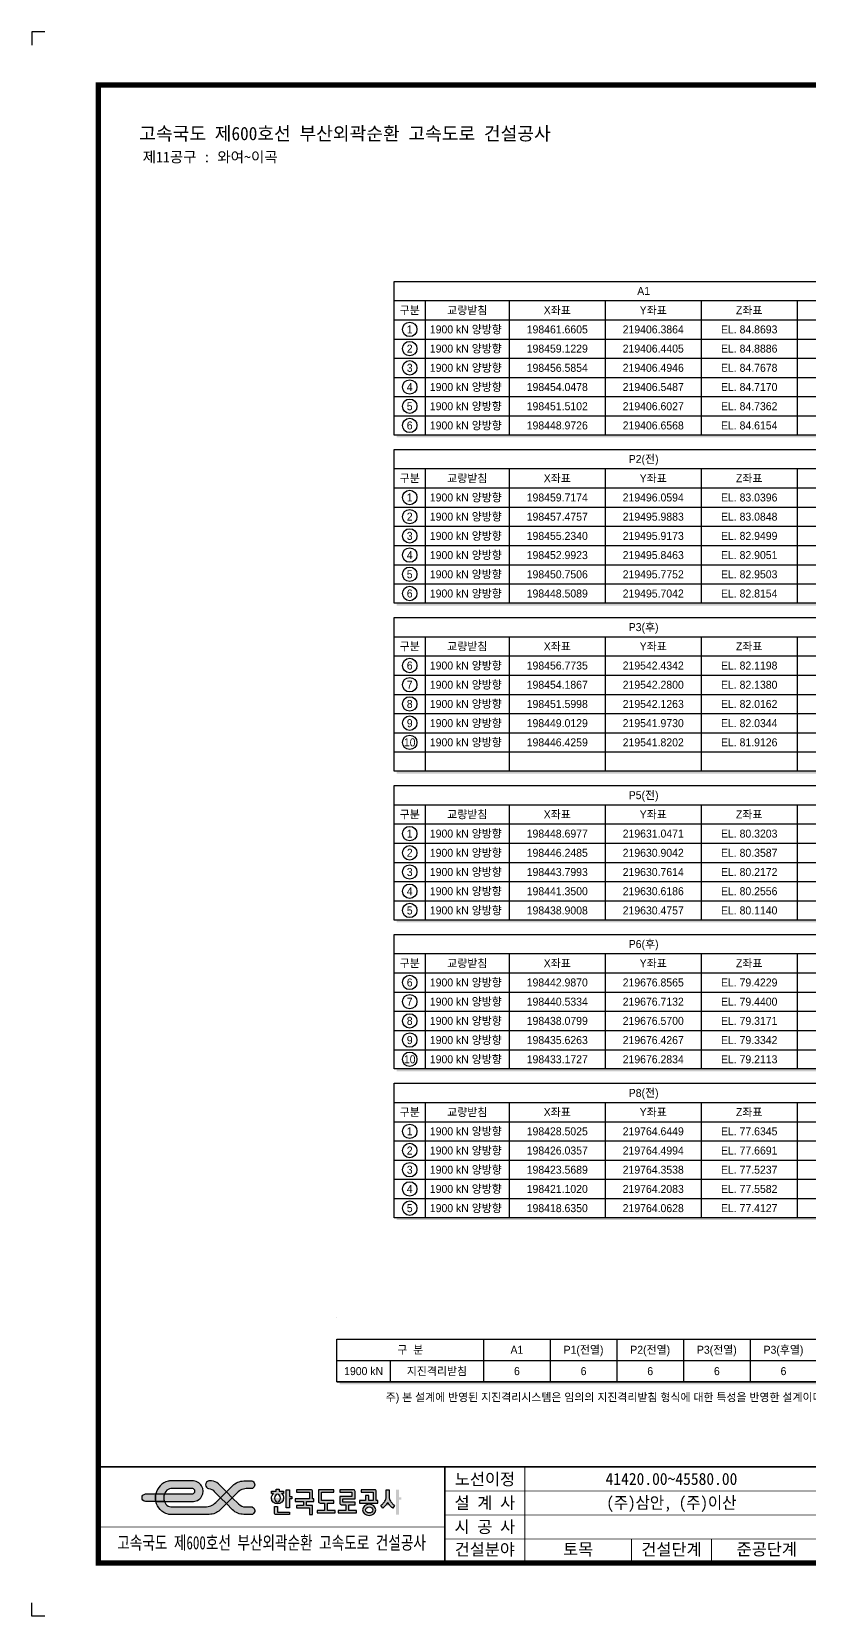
# Model space of a CAD drawing. Header units: feet. Extents: x 0 to 708085, y 0 to 237600.
# Drawn here: x 371685 to 488371, y 0 to 237600 of the extents above; entities that cross this region are included whole.
import ezdxf
from ezdxf.enums import TextEntityAlignment as Align

# ---------------------------------------------------------------- set-up
doc = ezdxf.new("R2010")
doc.units = ezdxf.units.FT
doc.header["$LTSCALE"] = 2200
doc.header["$MEASUREMENT"] = 0
doc.layers.get('0').update_dxf_attribs({"linetype": 'CONTINUOUS'})
for name, color, linetype in [('CS-TABL-LIN1', 4, 'CONTINUOUS'), ('CS-TABL-LIN2', 1, 'CONTINUOUS'), ('CS-TABL-TEX1', 6, 'CONTINUOUS'), ('CS-TABL-TEX2', 3, 'CONTINUOUS'), ('CX-BORD-LIN1', 4, 'CONTINUOUS'), ('CX-BORD-LIN2', 3, 'CONTINUOUS'), ('CX-BORD-TEX2', 7, 'CONTINUOUS'), ('CX-BORD-TEX3', 6, 'CONTINUOUS'), ('CX-MISC', 2, 'CONTINUOUS')]:
    doc.layers.add(name, color=color, linetype=linetype)
doc.styles.add('A_STANDARD', font='')
doc.styles.add('TB_TEXT', font='')
doc.styles.add('TB_WBTXT', font='')
doc.styles.add('TB_WMTXT', font='')
doc.styles.get('A_STANDARD').set_extended_font_data('Dotum')
doc.styles.get('TB_TEXT').set_extended_font_data('DotumChe')
doc.styles.get('TB_WBTXT').set_extended_font_data('Dotum')
doc.styles.get('TB_WMTXT').set_extended_font_data('DotumChe')

# ---------------------------------------------------------------- blocks, each defined once
blk = doc.blocks.new('CXGLOGO-EX흑백')
h = blk.add_hatch(color=256)
h.paths.add_polyline_path([(12.63, 2.93), (13.94, 2.93, 0.130785), (14.2, 3, 0.568608), (14.23, 5.18, 0.139223), (13.96, 5.26), (11.43, 5.26, 0.198912), (7.89, 3.79), (5.96, 1.87), (7.79, 0.04), (9.3, 1.55, -0.198912)])
h.paths.add_polyline_path([(5.96, -1.79), (4.13, 0.04), (2.64, -1.46, -0.198912), (-0.68, -2.83), (-11.36, -2.83, -0.149968), (-12.24, -2.56, -0.149163), (-13.39, -1.14), (-16.1, -1.14, 0.278403), (-12.27, -5.13, 0.065939), (-11.87, -5.18), (0.62, -5.18, 0.198912), (3.94, -3.81)])
h.paths.add_polyline_path([(-16.1, 1.21), (-19.37, 1.21, 0.888889), (-19.37, -1.14), (-16.1, -1.14, -0.111111)])
h.paths.add_polyline_path([(-11.36, 2.91), (-4.68, 2.91, -0.057559), (-4.56, 2.9, -0.792918), (-4.56, 1.23, -0.057559), (-4.68, 1.21), (-13.39, 1.21, 0.193915), (-13.39, -1.14), (-4.74, -1.14, 1.071754), (-4.74, 5.26), (-11.87, 5.26, 0.065939), (-12.27, 5.21, 0.278403), (-16.1, 1.21), (-13.39, 1.21, -0.149163), (-12.24, 2.64, -0.149968)])
h = blk.add_hatch(color=256)
h.paths.add_polyline_path([(3.49, 4.34, 0.198912), (1.27, 5.26), (0.48, 5.26, 0.833808), (0.38, 2.93, -0.177326), (2.18, 1.99), (4.13, 0.04), (5.96, 1.87)])
h.paths.add_polyline_path([(9.74, -1.92), (7.79, 0.04), (5.96, -1.79), (7.89, -3.71, 0.198912), (11.43, -5.18), (13.94, -5.18, 0.129219), (14.2, -5.12, 0.604319), (14.13, -2.89, 0.11379), (13.9, -2.83), (11.96, -2.83, -0.198912)])
h = blk.add_hatch(color=256)
h.paths.add_polyline_path([(5.96, 1.87), (4.13, 0.04), (5.96, -1.79), (7.79, 0.04)])
h.paths.add_polyline_path([(-13.39, 1.21), (-16.1, 1.21, 0.111111), (-16.1, -1.14), (-13.39, -1.14, -0.193915)])
h = blk.add_hatch(color=256)
edge = h.paths.add_edge_path()
edge.add_line((55.91, 2.5), (56.86, 2.5))
edge.add_line((56.86, 2.5), (56.86, 0.09))
edge.add_arc((58.53, 0.09), 1.68, 180, 195.4084)
edge.add_arc((58.47, 0.08), 1.62, 195.4084, 211.407)
edge.add_arc((62.73, 2.67), 6.6, 211.407, 220.8846)
edge.add_arc((62.66, 2.61), 6.51, 220.8846, 230.4986)
edge.add_line((58.52, -2.41), (57.95, -3.23))
edge.add_arc((62.64, 2.48), 7.39, 221.3708, 230.5683, ccw=False)
edge.add_arc((62.86, 2.67), 7.69, 212.5284, 221.3728, ccw=False)
edge.add_arc((49.9, 2.67), 7.69, 318.6272, 327.4716, ccw=False)
edge.add_arc((50.12, 2.48), 7.39, 309.4317, 318.6292, ccw=False)
edge.add_line((54.82, -3.23), (54.24, -2.41))
edge.add_arc((50.17, 2.55), 6.42, 309.4355, 319.1813)
edge.add_arc((49.96, 2.73), 6.69, 319.1787, 328.5297)
edge.add_arc((54.29, 0.07), 1.61, 328.5765, 344.6082)
edge.add_arc((54.23, 0.09), 1.67, 344.5729, 360.0187)
edge.add_line((55.91, 0.09), (55.91, 2.5))
edge = h.paths.add_edge_path()
edge.add_arc((22.07, -0.1), 1.77, 0.3447, 51.8065, ccw=False)
edge.add_arc((21.99, -0.04), 1.86, 268.639, 358.4888, ccw=False)
edge.add_arc((21.9, -0.04), 1.86, 181.4953, 271.3769, ccw=False)
edge.add_arc((21.82, -0.1), 1.77, 128.1945, 179.6543, ccw=False)
edge.add_line((20.72, 1.3), (20.04, 1.3))
edge.add_line((20.04, 1.3), (20.04, 2.11))
edge.add_line((20.04, 2.11), (21.47, 2.11))
edge.add_line((21.47, 2.11), (21.47, 2.75))
edge.add_line((21.47, 2.75), (22.42, 2.75))
edge.add_line((22.42, 2.75), (22.42, 2.11))
edge.add_line((22.42, 2.11), (23.84, 2.11))
edge.add_line((23.84, 2.11), (23.84, 1.3))
edge.add_line((23.84, 1.3), (23.17, 1.3))
h.paths.add_polyline_path([(60.66, 0.17), (60.66, -0.6), (59.94, -0.6), (59.94, -5.25), (58.99, -5.25), (58.99, 2.5), (59.94, 2.5), (59.94, 0.17)])
edge = h.paths.add_edge_path()
edge.add_line((48.07, 2.5), (48.07, 1.72))
edge.add_line((48.07, 1.72), (51.87, 1.72))
edge.add_line((51.87, 1.72), (51.87, -0.86))
edge.add_line((51.87, -0.86), (50.44, -0.86))
edge.add_line((50.44, -0.86), (50.44, 0.69))
edge.add_line((50.44, 0.69), (49.49, 0.69))
edge.add_line((49.49, 0.69), (49.49, -0.86))
edge.add_line((49.49, -0.86), (47.59, -0.86))
edge.add_line((47.59, -0.86), (47.59, -1.63))
edge.add_line((47.59, -1.63), (53.29, -1.63))
edge.add_line((53.29, -1.63), (53.29, -0.86))
edge.add_line((53.29, -0.86), (52.82, -0.86))
edge.add_line((52.82, -0.86), (52.82, 1.98))
edge.add_arc((52.27, 1.98), 0.549, 360, 400.6008)
edge.add_arc((52.34, 2.04), 0.455, 40.6008, 89.6611)
edge.add_line((52.34, 2.5), (48.07, 2.5))
edge = h.paths.add_edge_path()
edge.add_line((41.42, 2.5), (41.42, 1.72))
edge.add_line((41.42, 1.72), (45.22, 1.72))
edge.add_line((45.22, 1.72), (45.22, 0.43))
edge.add_line((45.22, 0.43), (41.42, 0.43))
edge.add_line((41.42, 0.43), (41.42, -1.63))
edge.add_arc((41.97, -1.63), 0.549, 180, 220.6008)
edge.add_arc((41.9, -1.7), 0.455, 220.6008, 269.6611)
edge.add_line((41.89, -2.15), (43.32, -2.15))
edge.add_line((43.32, -2.15), (43.32, -3.96))
edge.add_line((43.32, -3.96), (40.94, -3.96))
edge.add_line((40.94, -3.96), (40.94, -4.73))
edge.add_line((40.94, -4.73), (46.64, -4.73))
edge.add_line((46.64, -4.73), (46.64, -3.96))
edge.add_line((46.64, -3.96), (44.27, -3.96))
edge.add_line((44.27, -3.96), (44.27, -2.15))
edge.add_line((44.27, -2.15), (46.17, -2.15))
edge.add_line((46.17, -2.15), (46.17, -1.38))
edge.add_line((46.17, -1.38), (42.37, -1.38))
edge.add_line((42.37, -1.38), (42.37, -0.34))
edge.add_line((42.37, -0.34), (46.17, -0.34))
edge.add_line((46.17, -0.34), (46.17, 1.98))
edge.add_arc((45.62, 1.98), 0.549, 360, 400.6008)
edge.add_arc((45.69, 2.04), 0.455, 40.6008, 89.6611)
edge.add_line((45.69, 2.5), (41.42, 2.5))
edge = h.paths.add_edge_path()
edge.add_line((39.52, 2.5), (34.77, 2.5))
edge.add_line((34.77, 2.5), (34.77, -1.12))
edge.add_arc((35.32, -1.12), 0.549, 180, 220.6008)
edge.add_arc((35.25, -1.18), 0.455, 220.6008, 269.6611)
edge.add_line((35.24, -1.63), (36.67, -1.63))
edge.add_line((36.67, -1.63), (36.67, -3.96))
edge.add_line((36.67, -3.96), (34.29, -3.96))
edge.add_line((34.29, -3.96), (34.29, -4.73))
edge.add_line((34.29, -4.73), (39.99, -4.73))
edge.add_line((39.99, -4.73), (39.99, -3.96))
edge.add_line((39.99, -3.96), (37.62, -3.96))
edge.add_line((37.62, -3.96), (37.62, -1.63))
edge.add_line((37.62, -1.63), (39.52, -1.63))
edge.add_line((39.52, -1.63), (39.52, -0.86))
edge.add_line((39.52, -0.86), (35.72, -0.86))
edge.add_line((35.72, -0.86), (35.72, 1.72))
edge.add_line((35.72, 1.72), (39.52, 1.72))
edge.add_line((39.52, 1.72), (39.52, 2.5))
edge = h.paths.add_edge_path()
edge.add_line((31.92, -5.25), (32.87, -5.25))
edge.add_line((32.87, -5.25), (32.87, -2.41))
edge.add_line((32.87, -2.41), (30.97, -2.41))
edge.add_line((30.97, -2.41), (30.97, -1.12))
edge.add_line((30.97, -1.12), (33.34, -1.12))
edge.add_line((33.34, -1.12), (33.34, -0.34))
edge.add_line((33.34, -0.34), (32.87, -0.34))
edge.add_line((32.87, -0.34), (32.87, 1.98))
edge.add_arc((32.32, 1.98), 0.549, 360, 400.6008)
edge.add_arc((32.39, 2.04), 0.455, 40.6008, 89.6611)
edge.add_line((32.39, 2.5), (27.88, 2.5))
edge.add_line((27.88, 2.5), (27.88, 1.72))
edge.add_line((27.88, 1.72), (31.92, 1.72))
edge.add_line((31.92, 1.72), (31.92, -0.34))
edge.add_line((31.92, -0.34), (27.41, -0.34))
edge.add_line((27.41, -0.34), (27.41, -1.12))
edge.add_line((27.41, -1.12), (30.02, -1.12))
edge.add_line((30.02, -1.12), (30.02, -2.41))
edge.add_line((30.02, -2.41), (27.88, -2.41))
edge.add_line((27.88, -2.41), (27.88, -3.18))
edge.add_line((27.88, -3.18), (31.92, -3.18))
edge.add_line((31.92, -3.18), (31.92, -5.25))
edge = h.paths.add_edge_path()
edge.add_line((25.74, -5.25), (21.47, -5.25))
edge.add_arc((21.47, -4.8), 0.449, 220.2619, 270, ccw=False)
edge.add_arc((21.55, -4.73), 0.558, 180.3389, 220.2619, ccw=False)
edge.add_arc((195.56, -3.7), 174.57, 179.6611, 180.3389, ccw=False)
edge.add_line((20.99, -2.67), (21.94, -2.67))
edge.add_line((21.94, -2.67), (21.94, -4.47))
edge.add_line((21.94, -4.47), (25.74, -4.47))
edge.add_line((25.74, -4.47), (25.74, -5.25))
edge = h.paths.add_edge_path(flags=16)
edge.add_ellipse((50.6, -3.77), major_axis=(-1.11, 0), ratio=0.86651, start_angle=0, end_angle=360)
edge = h.paths.add_edge_path()
edge.add_ellipse((50.6, -3.77), major_axis=(2.06, 0), ratio=0.842916, start_angle=0, end_angle=360, ccw=False)
h.paths.add_polyline_path([(26.46, 0.43), (26.46, -0.34), (25.74, -0.34), (25.74, -3.18), (24.67, -3.18), (24.67, 2.5), (25.74, 2.5), (25.74, 0.43)])
edge = h.paths.add_edge_path(flags=16)
edge.add_ellipse((21.94, -0.09), major_axis=(0, 1.22), ratio=0.776497, start_angle=0, end_angle=360, ccw=False)
for points in [[(-11.36, 2.91, 0.149968), (-12.24, 2.64, 0.149163), (-13.39, 1.21, 0.193915), (-13.39, -1.14), (-4.74, -1.14, 1.071754), (-4.74, 5.26), (-11.87, 5.26, 0.065939), (-12.27, 5.21, 0.278403), (-16.1, 1.21), (-13.39, 1.21), (-4.68, 1.21, 0.057559), (-4.56, 1.23, 0.792918), (-4.56, 2.9, 0.057559), (-4.68, 2.91), (-11.36, 2.91)], [(0.38, 2.93, -0.177326), (2.18, 1.99), (4.13, 0.04), (5.96, 1.87), (3.49, 4.34, 0.198912), (1.27, 5.26), (0.48, 5.26, 0.87142), (0.48, 2.91)], [(23.17, 1.3, -0.228396), (23.84, -0.09, -0.413446), (21.94, -1.89, -0.413609), (20.04, -0.09, -0.228387), (20.72, 1.3), (20.04, 1.3), (20.04, 2.11), (21.47, 2.11), (21.47, 2.75), (22.42, 2.75), (22.42, 2.11), (23.84, 2.11), (23.84, 1.3), (23.17, 1.3)], [(31.92, -5.25), (32.87, -5.25), (32.87, -2.41), (30.97, -2.41), (30.97, -1.12), (33.34, -1.12), (33.34, -0.34), (32.87, -0.34), (32.87, 1.98, 0.179031), (32.74, 2.34, 0.217397), (32.39, 2.5), (27.88, 2.5), (27.88, 1.72), (31.92, 1.72), (31.92, -0.34), (27.41, -0.34), (27.41, -1.12), (30.02, -1.12), (30.02, -2.41), (27.88, -2.41), (27.88, -3.18), (31.92, -3.18), (31.92, -5.25)], [(39.52, 2.5), (34.77, 2.5), (34.77, -1.12, 0.179031), (34.9, -1.48, 0.217397), (35.24, -1.63), (36.67, -1.63), (36.67, -3.96), (34.29, -3.96), (34.29, -4.73), (39.99, -4.73), (39.99, -3.96), (37.62, -3.96), (37.62, -1.63), (39.52, -1.63), (39.52, -0.86), (35.72, -0.86), (35.72, 1.72), (39.52, 1.72), (39.52, 2.5)], [(41.42, 2.5), (41.42, 1.72), (45.22, 1.72), (45.22, 0.43), (41.42, 0.43), (41.42, -1.63, 0.179031), (41.55, -1.99, 0.217397), (41.89, -2.15), (43.32, -2.15), (43.32, -3.96), (40.94, -3.96), (40.94, -4.73), (46.64, -4.73), (46.64, -3.96), (44.27, -3.96), (44.27, -2.15), (46.17, -2.15), (46.17, -1.38), (42.37, -1.38), (42.37, -0.34), (46.17, -0.34), (46.17, 1.98, 0.179031), (46.04, 2.34, 0.217397), (45.69, 2.5), (41.42, 2.5)], [(48.07, 2.5), (48.07, 1.72), (51.87, 1.72), (51.87, -0.86), (50.44, -0.86), (50.44, 0.69), (49.49, 0.69), (49.49, -0.86), (47.59, -0.86), (47.59, -1.63), (53.29, -1.63), (53.29, -0.86), (52.82, -0.86), (52.82, 1.98, 0.179031), (52.69, 2.34, 0.217397), (52.34, 2.5), (48.07, 2.5)], [(55.91, 2.5), (56.86, 2.5), (56.86, 0.09, 0.067333), (56.92, -0.35, 0.069921), (57.09, -0.77, 0.041378), (57.74, -1.65, 0.041974), (58.52, -2.41), (57.95, -3.23, -0.040153), (57.09, -2.41, -0.03861), (56.38, -1.46, -0.03861), (55.67, -2.41, -0.040153), (54.82, -3.23), (54.24, -2.41, 0.042549), (55.02, -1.65, 0.040824), (55.67, -0.77, 0.070066), (55.85, -0.35, 0.067497), (55.91, 0.09), (55.91, 2.5)], [(25.74, -5.25), (21.47, -5.25, -0.220496), (21.13, -5.09, -0.175981), (20.99, -4.73, -0.002958), (20.99, -2.67), (21.94, -2.67), (21.94, -4.47), (25.74, -4.47), (25.74, -5.25)]]:
    blk.add_lwpolyline(points, format="xyb")
for points in [[(14.2, 3, -0.130785), (13.94, 2.93), (12.63, 2.93, 0.198912), (9.3, 1.55), (7.79, 0.04), (5.96, 1.87), (7.89, 3.79, -0.198912), (11.43, 5.26), (13.96, 5.26, -0.139223), (14.23, 5.18, -0.568608)], [(-19.37, -1.14, -0.888889), (-19.37, 1.21), (-16.1, 1.21, 0.111111), (-16.1, -1.14)], [(-16.1, 1.21), (-13.39, 1.21, 0.193915), (-13.39, -1.14), (-16.1, -1.14, -0.111111)], [(5.96, -1.79), (3.94, -3.81, -0.198912), (0.62, -5.18), (-11.87, -5.18, -0.065939), (-12.27, -5.13, -0.278403), (-16.1, -1.14), (-13.39, -1.14, 0.149163), (-12.24, -2.56, 0.149968), (-11.36, -2.83), (-0.68, -2.83, 0.198912), (2.64, -1.46), (4.13, 0.04)], [(7.79, 0.04), (9.74, -1.92, 0.198912), (11.96, -2.83), (13.9, -2.83, -0.11379), (14.13, -2.89, -0.604319), (14.2, -5.12, -0.129219), (13.94, -5.18), (11.43, -5.18, -0.198912), (7.89, -3.71), (5.96, -1.79)]]:
    blk.add_lwpolyline(points, format="xyb", close=True)
blk.add_lwpolyline([(5.96, 1.87), (7.79, 0.04), (5.96, -1.79), (4.13, 0.04), (5.96, 1.87)])
blk.add_lwpolyline([(26.46, 0.43), (26.46, -0.34), (25.74, -0.34), (25.74, -3.18), (24.67, -3.18), (24.67, 2.5), (25.74, 2.5), (25.74, 0.43)], close=True)
at = {"extrusion": (0, 0, -1)}
blk.add_ellipse((21.94, -0.09), major_axis=(0, 1.22), ratio=0.776497, start_param=3.141593, end_param=9.424778, dxfattribs=at)
blk.add_ellipse((50.6, -3.77), major_axis=(2.06, 0), ratio=0.842916, dxfattribs=at)
blk.add_ellipse((50.6, -3.77), major_axis=(-1.11, 0), ratio=0.86651)
blk = doc.blocks.new('CXBLKA1-KHCA-1')
at = {"layer": 'CX-BORD-LIN1', "const_width": 2}
blk.add_lwpolyline([(796, 0), (0, 0), (0, 554), (796, 554)], close=True, dxfattribs=at)
at = {"layer": 'CX-BORD-LIN1'}
for points, const_width in [([(796, 36), (0, 36)], 0.6), ([(130, 0), (130, 36)], 0.6), ([(160, 0), (160, 36)], 0.3)]:
    blk.add_lwpolyline(points, dxfattribs=dict(at, const_width=const_width))
at = {"layer": 'CX-BORD-LIN2', "const_width": 0.3}
for points in [[(270, 27), (130, 27)], [(270, 18), (130, 18)], [(130, 13.5), (0, 13.5)], [(270, 9), (130, 9)], [(200, 0), (200, 9)], [(230, 0), (230, 9)]]:
    blk.add_lwpolyline(points, dxfattribs=at)
at = {"layer": 'CX-MISC'}
for points in [[(-20, 574), (-25, 574), (-25, 569)], [(-20, -20), (-25, -20), (-25, -15)]]:
    blk.add_lwpolyline(points, dxfattribs=at)
at = {"layer": 'CX-MISC', "xscale": 1.2, "yscale": 1.2}
blk.add_blockref('CXGLOGO-EX흑백', (40.89, 24.42), dxfattribs=at)
at = {"layer": 'CX-BORD-LIN1', "style": 'TB_TEXT'}
for tag, height, p in [('TR_RNUM5', 3, (285.11, 32.64)), ('TR_RDAT5', 3.5, (317.5, 33)), ('TR_DGN5', 3.5, (451.12, 33)), ('TR_CHK5', 3.5, (491.12, 33)), ('TR_APP5', 3.5, (531.12, 33)), ('TR_RNUM4', 3, (285.11, 26.64)), ('TR_RDAT4', 3.5, (317.5, 27)), ('TR_DGN4', 3.5, (451.12, 27)), ('TR_CHK4', 3.5, (491.12, 27)), ('TR_APP4', 3.5, (531.12, 27)), ('TR_RNUM3', 3, (285.11, 20.64)), ('TR_RDAT3', 3.5, (317.5, 21)), ('TR_DGN3', 3.5, (451.12, 21)), ('TR_CHK3', 3.5, (491.12, 21)), ('TR_APP3', 3.5, (531.12, 21)), ('TR_RNUM2', 3, (285.11, 14.64)), ('TR_RDAT2', 3.5, (317.5, 15)), ('TR_DGN2', 3.5, (451.12, 15)), ('TR_CHK2', 3.5, (491.12, 15)), ('TR_APP2', 3.5, (531.12, 15)), ('TR_RNUM1', 3, (285.11, 8.64)), ('TR_RDAT1', 3.5, (317.5, 9)), ('TR_DGN1', 3.5, (451.12, 9)), ('TR_CHK1', 3.5, (491.12, 9)), ('TR_APP1', 3.5, (531.12, 9))]:
    blk.add_attdef(tag, text='', height=height, dxfattribs=at).set_placement(p, align=Align.MIDDLE_CENTER)
for tag, p in [('TR_RCON5', (342.3, 33)), ('TR_RCON4', (342.3, 27)), ('TR_RCON3', (342.3, 21)), ('TR_RCON2', (342.3, 15)), ('TR_RCON1', (342.3, 9))]:
    blk.add_attdef(tag, text='', height=3.5, dxfattribs=at).set_placement(p, align=Align.MIDDLE_LEFT)
at = {"layer": 'CX-BORD-LIN2', "style": 'TB_TEXT'}
blk.add_attdef('TD_VERSION', text='', height=3, rotation=90, dxfattribs=at).set_placement((800.5, 48.01), align=Align.MIDDLE_CENTER)
at = {"layer": 'CX-BORD-TEX2', "style": 'TB_WMTXT'}
for tag, height, p in [('TB_CNAME', 5, (15.34, 531.83)), ('TB_CSCOP', 4, (16.63, 523.83))]:
    blk.add_attdef(tag, text='', height=height, dxfattribs=at).set_placement(p, align=Align.BOTTOM_LEFT)
at = {"layer": 'CX-BORD-TEX2', "style": 'TB_WBTXT'}
for tag, height, p in [('TB_MTITIL', 10, (398, 533.33)), ('TB_STITL', 7, (398, 518.33))]:
    blk.add_attdef(tag, text='', height=height, dxfattribs=at).set_placement(p, align=Align.MIDDLE_CENTER)
at = {"layer": 'CX-BORD-TEX3', "style": 'TB_TEXT'}
for s, p in [('노선이정', (145.03, 31.46)), ('설 계 사', (145, 22.59)), ('시 공 사', (145, 13.59)), ('건설분야', (145, 5.13)), ('건설단계', (215, 5.13))]:
    blk.add_text(s, height=4.5, dxfattribs=at).set_placement(p, align=Align.MIDDLE)
for tag, height, p in [('TD_LNDST', 4.5, (215, 31.5)), ('TD_DSECT', 4.5, (605.5, 31.5)), ('TD_DDIST', 4.5, (654.5, 31.5)), ('TD_DNAME_TOP', 4.5, (755, 27.96)), ('TD_CSECT', 4.5, (605.5, 22.5)), ('TD_CDIST', 4.5, (654.5, 22.5)), ('TD_DNAME_MAIN', 4.5, (755, 21.47)), ('TD_CCOMP', 4.5, (215, 13.59)), ('TD_HSCAL', 4.5, (620.88, 13.75)), ('TD_VSCAL', 4.5, (656.86, 13.75)), ('TD_DNAME_BOT', 3, (755, 15.25)), ('TD_FIELD', 4.5, (180, 5.13)), ('TD_CSTEP', 4.5, (250.74, 5.13)), ('TD_DWGCODE', 4.5, (637, 4.79)), ('TD_DWGNO', 4.5, (755, 5))]:
    blk.add_attdef(tag, text='', height=height, dxfattribs=at).set_placement(p, align=Align.MIDDLE_CENTER)
for tag, height, width, p in [('TD_DCOMP', 4.5, 0.95, (215, 22.59)), ('TD_CNAME', 5, 0.78, (65, 7.6))]:
    blk.add_attdef(tag, text='', height=height, dxfattribs=dict(at, width=width)).set_placement(p, align=Align.MIDDLE_CENTER)

msp = doc.modelspace()

# ---------------------------------------------------------------- linework, layer by layer
at = {"layer": 'CS-TABL-LIN1'}
for points in [[(426070, 200161), (650710, 200161), (650710, 177121), (426070, 177121)], [(426070, 174961), (650710, 174961), (650710, 151921), (426070, 151921)], [(426070, 149761), (650710, 149761), (650710, 126721), (426070, 126721)], [(426070, 124561), (650710, 124561), (650710, 104401), (426070, 104401)], [(426070, 102241), (650710, 102241), (650710, 82081), (426070, 82081)], [(426070, 79921), (650710, 79921), (650710, 59761), (426070, 59761)], [(417494, 41567), (619494, 41567), (619494, 35167), (417494, 35167)]]:
    msp.add_lwpolyline(points, close=True, dxfattribs=at)
for points in [[(426430, 177121), (651070, 177121), (426430, 176761), (651070, 176761)], [(426430, 151921), (651070, 151921), (426430, 151561), (651070, 151561)], [(426430, 126721), (651070, 126721), (426430, 126361), (651070, 126361)], [(426430, 104401), (651070, 104401), (426430, 104041), (651070, 104041)], [(426430, 82081), (651070, 82081), (426430, 81721), (651070, 81721)], [(426430, 59761), (651070, 59761), (426430, 59401), (651070, 59401)], [(417894, 35167), (619894, 35167), (417894, 34767), (619894, 34767)]]:
    msp.add_solid(points, dxfattribs=at)
at = {"layer": 'CS-TABL-LIN2'}
for p, q in [((430750, 200161), (430750, 200161)), ((443350, 200161), (443350, 200161)), ((457750, 200161), (457750, 200161)), ((472150, 200161), (472150, 200161)), ((486550, 200161), (486550, 200161)), ((426070, 197281), (650710, 197281)), ((430750, 197281), (430750, 178081)), ((430750, 197281), (430750, 177121)), ((443350, 197281), (443350, 177121)), ((457750, 197281), (457750, 177121)), ((472150, 197281), (472150, 177121)), ((486550, 197281), (486550, 177121)), ((426070, 194401), (650710, 194401)), ((426070, 191521), (650710, 191521)), ((426070, 188641), (650710, 188641)), ((426070, 185761), (650710, 185761)), ((426070, 182881), (650710, 182881)), ((426070, 180001), (650710, 180001)), ((430750, 174961), (430750, 174961)), ((443350, 174961), (443350, 174961)), ((457750, 174961), (457750, 174961)), ((472150, 174961), (472150, 174961)), ((486550, 174961), (486550, 174961)), ((426070, 172081), (650710, 172081)), ((430750, 172081), (430750, 151921)), ((443350, 172081), (443350, 151921)), ((457750, 172081), (457750, 151921)), ((472150, 172081), (472150, 151921)), ((486550, 172081), (486550, 151921)), ((426070, 169201), (650710, 169201)), ((426070, 166321), (650710, 166321)), ((426070, 163441), (650710, 163441)), ((426070, 160561), (650710, 160561)), ((426070, 157681), (650710, 157681)), ((426070, 154801), (650710, 154801)), ((430750, 149761), (430750, 149761)), ((443350, 149761), (443350, 149761)), ((457750, 149761), (457750, 149761)), ((472150, 149761), (472150, 149761)), ((486550, 149761), (486550, 149761)), ((426070, 146881), (650710, 146881)), ((430750, 146881), (430750, 126721)), ((443350, 146881), (443350, 126721)), ((457750, 146881), (457750, 126721)), ((472150, 146881), (472150, 126721)), ((486550, 146881), (486550, 126721)), ((426070, 144001), (650710, 144001)), ((426070, 141121), (650710, 141121)), ((426070, 138241), (650710, 138241)), ((426070, 135361), (650710, 135361)), ((426070, 132481), (650710, 132481)), ((426070, 129601), (650710, 129601)), ((430750, 124561), (430750, 124561)), ((443350, 124561), (443350, 124561)), ((457750, 124561), (457750, 124561)), ((472150, 124561), (472150, 124561)), ((486550, 124561), (486550, 124561)), ((426070, 121681), (650710, 121681)), ((430750, 121681), (430750, 104401)), ((443350, 121681), (443350, 104401)), ((457750, 121681), (457750, 104401)), ((472150, 121681), (472150, 104401)), ((486550, 121681), (486550, 104401)), ((426070, 118801), (650710, 118801)), ((426070, 115921), (650710, 115921)), ((426070, 113041), (650710, 113041)), ((426070, 110161), (650710, 110161)), ((426070, 107281), (650710, 107281)), ((430750, 102241), (430750, 102241)), ((443350, 102241), (443350, 102241)), ((457750, 102241), (457750, 102241)), ((472150, 102241), (472150, 102241)), ((486550, 102241), (486550, 102241)), ((426070, 99361), (650710, 99361)), ((430750, 99361), (430750, 82081)), ((443350, 99361), (443350, 82081)), ((457750, 99361), (457750, 82081)), ((472150, 99361), (472150, 82081)), ((486550, 99361), (486550, 82081)), ((426070, 96481), (650710, 96481)), ((426070, 93601), (650710, 93601)), ((426070, 90721), (650710, 90721)), ((426070, 87841), (650710, 87841)), ((426070, 84961), (650710, 84961)), ((430750, 79921), (430750, 79921)), ((443350, 79921), (443350, 79921)), ((457750, 79921), (457750, 79921)), ((472150, 79921), (472150, 79921)), ((486550, 79921), (486550, 79921)), ((426070, 77041), (650710, 77041)), ((430750, 77041), (430750, 59761)), ((443350, 77041), (443350, 59761)), ((457750, 77041), (457750, 59761)), ((472150, 77041), (472150, 59761)), ((486550, 77041), (486550, 59761)), ((426070, 74161), (650710, 74161)), ((426070, 71281), (650710, 71281)), ((426070, 68401), (650710, 68401)), ((426070, 65521), (650710, 65521)), ((426070, 62641), (650710, 62641)), ((417494, 44767), (417494, 44767)), ((417494, 41567), (417494, 41567)), ((417494, 41567), (417494, 41567)), ((425494, 41567), (425494, 41567)), ((439494, 41567), (439494, 35167)), ((449494, 41567), (449494, 35167)), ((459494, 41567), (459494, 35167)), ((469494, 41567), (469494, 35167)), ((479494, 41567), (479494, 35167)), ((417494, 38367), (417494, 38367)), ((417494, 38367), (417494, 38367)), ((417494, 38367), (619494, 38367)), ((425494, 38367), (619494, 38367)), ((425494, 38367), (425494, 35167)), ((417494, 35167), (417494, 35167)), ((417494, 35167), (417494, 35167)), ((417494, 35167), (619494, 35167)), ((417494, 35167), (417494, 35167)), ((425494, 35167), (619494, 35167))]:
    msp.add_line(p, q, dxfattribs=at)
at = {"layer": 'CS-TABL-TEX1'}
for centre in [(428410, 192961), (428410, 190081), (428410, 187201), (428410, 184321), (428410, 181441), (428410, 178561), (428410, 167761), (428410, 164881), (428410, 162001), (428410, 159121), (428410, 156241), (428410, 153361), (428410, 142561), (428410, 139681), (428410, 136801), (428410, 133921), (428410, 131041), (428410, 117361), (428410, 114481), (428410, 111601), (428410, 108721), (428410, 105841), (428410, 95041), (428410, 92161), (428410, 89281), (428410, 86401), (428410, 83521), (428410, 72721), (428410, 69841), (428410, 66961), (428410, 64081), (428410, 61201)]:
    msp.add_circle(centre, 1080, dxfattribs=at)

# ---------------------------------------------------------------- block references
at = {"layer": 'CX-MISC'}
ref = msp.add_blockref('CXBLKA1-KHCA-1', (381685, 8000), dxfattribs=dict(at, xscale=400, yscale=400, zscale=400))
ref.add_attrib('TB_CNAME', '고속국도 제600호선 부산외곽순환 고속도로 건설공사', dxfattribs={"layer": 'CX-BORD-TEX2', "height": 2000, "style": 'TB_WMTXT'}).set_placement((387823, 220733), align=Align.BOTTOM_LEFT)
ref.add_attrib('TB_CSCOP', '제11공구 : 와여~이곡', dxfattribs={"layer": 'CX-BORD-TEX2', "height": 1600, "style": 'TB_WMTXT'}).set_placement((388339, 217533), align=Align.BOTTOM_LEFT)
ref.add_attrib('TD_CNAME', '고속국도 제600호선 부산외곽순환 고속도로 건설공사', dxfattribs={"layer": 'CX-BORD-TEX3', "height": 2000, "style": 'TB_TEXT', "width": 0.75}).set_placement((407685, 11038), align=Align.MIDDLE_CENTER)
ref.add_attrib('TD_FIELD', '토목', dxfattribs={"layer": 'CX-BORD-TEX3', "height": 1800, "style": 'TB_TEXT'}).set_placement((453685, 10050), align=Align.MIDDLE_CENTER)
ref.add_attrib('TD_CSTEP', '준공단계', dxfattribs={"layer": 'CX-BORD-TEX3', "height": 1800, "style": 'TB_TEXT'}).set_placement((481983, 10050), align=Align.MIDDLE_CENTER)
ref.add_attrib('TD_DCOMP', '(주)삼안, (주)이산', dxfattribs={"layer": 'CX-BORD-TEX3', "height": 1800, "style": 'TB_TEXT', "width": 0.95}).set_placement((467685, 17035), align=Align.MIDDLE_CENTER)
ref.add_attrib('TD_LNDST', '41420.00~45580.00', dxfattribs={"layer": 'CX-BORD-TEX3', "height": 1800, "style": 'TB_TEXT'}).set_placement((467685, 20600), align=Align.MIDDLE_CENTER)

# ---------------------------------------------------------------- texts
at = {"layer": 'CS-TABL-TEX1', "style": 'A_STANDARD'}
for s, p in [('A1', (463510, 198721)), ('구분', (428410, 195841)), ('교량받침', (437050, 195841)), ('X좌표', (450550, 195841)), ('Y좌표', (464950, 195841)), ('Z좌표', (479350, 195841)), ('1', (428410, 192961)), ('2', (428410, 190081)), ('3', (428410, 187201)), ('4', (428410, 184321)), ('5', (428410, 181441)), ('6', (428410, 178561)), ('P2(전)', (463510, 173521)), ('구분', (428410, 170641)), ('교량받침', (437050, 170641)), ('X좌표', (450550, 170641)), ('Y좌표', (464950, 170641)), ('Z좌표', (479350, 170641)), ('1', (428410, 167761)), ('2', (428410, 164881)), ('3', (428410, 162001)), ('4', (428410, 159121)), ('5', (428410, 156241)), ('6', (428410, 153361)), ('P3(후)', (463510, 148321)), ('구분', (428410, 145441)), ('교량받침', (437050, 145441)), ('X좌표', (450550, 145441)), ('Y좌표', (464950, 145441)), ('Z좌표', (479350, 145441)), ('6', (428410, 142561)), ('7', (428410, 139681)), ('8', (428410, 136801)), ('9', (428410, 133921)), ('10', (428410, 131041)), ('P5(전)', (463510, 123121)), ('구분', (428410, 120241)), ('교량받침', (437050, 120241)), ('X좌표', (450550, 120241)), ('Y좌표', (464950, 120241)), ('Z좌표', (479350, 120241)), ('1', (428410, 117361)), ('2', (428410, 114481)), ('3', (428410, 111601)), ('4', (428410, 108721)), ('5', (428410, 105841)), ('P6(후)', (463510, 100801)), ('구분', (428410, 97921)), ('교량받침', (437050, 97921)), ('X좌표', (450550, 97921)), ('Y좌표', (464950, 97921)), ('Z좌표', (479350, 97921)), ('6', (428410, 95041)), ('7', (428410, 92161)), ('8', (428410, 89281)), ('9', (428410, 86401)), ('10', (428410, 83521)), ('P8(전)', (463510, 78481)), ('구분', (428410, 75601)), ('교량받침', (437050, 75601)), ('X좌표', (450550, 75601)), ('Y좌표', (464950, 75601)), ('Z좌표', (479350, 75601)), ('1', (428410, 72721)), ('2', (428410, 69841)), ('3', (428410, 66961)), ('4', (428410, 64081)), ('5', (428410, 61201))]:
    msp.add_text(s, height=1200, dxfattribs=at).set_placement(p, align=Align.MIDDLE_CENTER)
for s, p in [('구  분', (428494, 39367)), ('A1', (444494, 39367)), ('P1(전열)', (454494, 39367)), ('P2(전열)', (464494, 39367)), ('P3(전열)', (474494, 39367)), ('P3(후열)', (484494, 39367)), ('1900 kN', (421494, 36167)), ('지진격리받침', (432494, 36167))]:
    msp.add_text(s, height=1200, dxfattribs=at).set_placement(p, align=Align.CENTER)
at = {"layer": 'CS-TABL-TEX2', "style": 'A_STANDARD'}
for s, p in [('1900 kN 양방향 ', (437050, 192961)), ('198461.6605', (450550, 192961)), ('219406.3864', (464950, 192961)), ('EL. 84.8693', (479350, 192961)), ('1900 kN 양방향 ', (437050, 190081)), ('198459.1229', (450550, 190081)), ('219406.4405', (464950, 190081)), ('EL. 84.8886', (479350, 190081)), ('1900 kN 양방향 ', (437050, 187201)), ('198456.5854', (450550, 187201)), ('219406.4946', (464950, 187201)), ('EL. 84.7678', (479350, 187201)), ('1900 kN 양방향 ', (437050, 184321)), ('198454.0478', (450550, 184321)), ('219406.5487', (464950, 184321)), ('EL. 84.7170', (479350, 184321)), ('1900 kN 양방향 ', (437050, 181441)), ('198451.5102', (450550, 181441)), ('219406.6027', (464950, 181441)), ('EL. 84.7362', (479350, 181441)), ('1900 kN 양방향 ', (437050, 178561)), ('198448.9726', (450550, 178561)), ('219406.6568', (464950, 178561)), ('EL. 84.6154', (479350, 178561)), ('1900 kN 양방향 ', (437050, 167761)), ('198459.7174', (450550, 167761)), ('219496.0594', (464950, 167761)), ('EL. 83.0396', (479350, 167761)), ('1900 kN 양방향 ', (437050, 164881)), ('198457.4757', (450550, 164881)), ('219495.9883', (464950, 164881)), ('EL. 83.0848', (479350, 164881)), ('1900 kN 양방향 ', (437050, 162001)), ('198455.2340', (450550, 162001)), ('219495.9173', (464950, 162001)), ('EL. 82.9499', (479350, 162001)), ('1900 kN 양방향 ', (437050, 159121)), ('198452.9923', (450550, 159121)), ('219495.8463', (464950, 159121)), ('EL. 82.9051', (479350, 159121)), ('1900 kN 양방향 ', (437050, 156241)), ('198450.7506', (450550, 156241)), ('219495.7752', (464950, 156241)), ('EL. 82.9503', (479350, 156241)), ('1900 kN 양방향 ', (437050, 153361)), ('198448.5089', (450550, 153361)), ('219495.7042', (464950, 153361)), ('EL. 82.8154', (479350, 153361)), ('1900 kN 양방향 ', (437050, 142561)), ('198456.7735', (450550, 142561)), ('219542.4342', (464950, 142561)), ('EL. 82.1198', (479350, 142561)), ('1900 kN 양방향 ', (437050, 139681)), ('198454.1867', (450550, 139681)), ('219542.2800', (464950, 139681)), ('EL. 82.1380', (479350, 139681)), ('1900 kN 양방향 ', (437050, 136801)), ('198451.5998', (450550, 136801)), ('219542.1263', (464950, 136801)), ('EL. 82.0162', (479350, 136801)), ('1900 kN 양방향 ', (437050, 133921)), ('198449.0129', (450550, 133921)), ('219541.9730', (464950, 133921)), ('EL. 82.0344', (479350, 133921)), ('1900 kN 양방향 ', (437050, 131041)), ('198446.4259', (450550, 131041)), ('219541.8202', (464950, 131041)), ('EL. 81.9126', (479350, 131041)), ('1900 kN 양방향 ', (437050, 117361)), ('198448.6977', (450550, 117361)), ('219631.0471', (464950, 117361)), ('EL. 80.3203', (479350, 117361)), ('1900 kN 양방향 ', (437050, 114481)), ('198446.2485', (450550, 114481)), ('219630.9042', (464950, 114481)), ('EL. 80.3587', (479350, 114481)), ('1900 kN 양방향 ', (437050, 111601)), ('198443.7993', (450550, 111601)), ('219630.7614', (464950, 111601)), ('EL. 80.2172', (479350, 111601)), ('1900 kN 양방향 ', (437050, 108721)), ('198441.3500', (450550, 108721)), ('219630.6186', (464950, 108721)), ('EL. 80.2556', (479350, 108721)), ('1900 kN 양방향 ', (437050, 105841)), ('198438.9008', (450550, 105841)), ('219630.4757', (464950, 105841)), ('EL. 80.1140', (479350, 105841)), ('1900 kN 양방향 ', (437050, 95041)), ('198442.9870', (450550, 95041)), ('219676.8565', (464950, 95041)), ('EL. 79.4229', (479350, 95041)), ('1900 kN 양방향 ', (437050, 92161)), ('198440.5334', (450550, 92161)), ('219676.7132', (464950, 92161)), ('EL. 79.4400', (479350, 92161)), ('1900 kN 양방향 ', (437050, 89281)), ('198438.0799', (450550, 89281)), ('219676.5700', (464950, 89281)), ('EL. 79.3171', (479350, 89281)), ('1900 kN 양방향 ', (437050, 86401)), ('198435.6263', (450550, 86401)), ('219676.4267', (464950, 86401)), ('EL. 79.3342', (479350, 86401)), ('1900 kN 양방향 ', (437050, 83521)), ('198433.1727', (450550, 83521)), ('219676.2834', (464950, 83521)), ('EL. 79.2113', (479350, 83521)), ('1900 kN 양방향 ', (437050, 72721)), ('198428.5025', (450550, 72721)), ('219764.6449', (464950, 72721)), ('EL. 77.6345', (479350, 72721)), ('1900 kN 양방향 ', (437050, 69841)), ('198426.0357', (450550, 69841)), ('219764.4994', (464950, 69841)), ('EL. 77.6691', (479350, 69841)), ('1900 kN 양방향 ', (437050, 66961)), ('198423.5689', (450550, 66961)), ('219764.3538', (464950, 66961)), ('EL. 77.5237', (479350, 66961)), ('1900 kN 양방향 ', (437050, 64081)), ('198421.1020', (450550, 64081)), ('219764.2083', (464950, 64081)), ('EL. 77.5582', (479350, 64081)), ('1900 kN 양방향 ', (437050, 61201)), ('198418.6350', (450550, 61201)), ('219764.0628', (464950, 61201)), ('EL. 77.4127', (479350, 61201))]:
    msp.add_text(s, height=1200, dxfattribs=at).set_placement(p, align=Align.MIDDLE_CENTER)
for s, p in [('6', (444494, 36167)), ('6', (454494, 36167)), ('6', (464494, 36167)), ('6', (474494, 36167)), ('6', (484494, 36167)), ('주) 본 설계에 반영된 지진격리시스템은 임의의 지진격리받침 형식에 대한 특성을 반영한 설계이며, 시공시 동등 이상의 성능을 가진 지진격리 시스템에 대해서는 변경적용이 가능함.', (485051, 32251))]:
    msp.add_text(s, height=1200, dxfattribs=at).set_placement(p, align=Align.CENTER)

doc.saveas('drawing.dxf')
